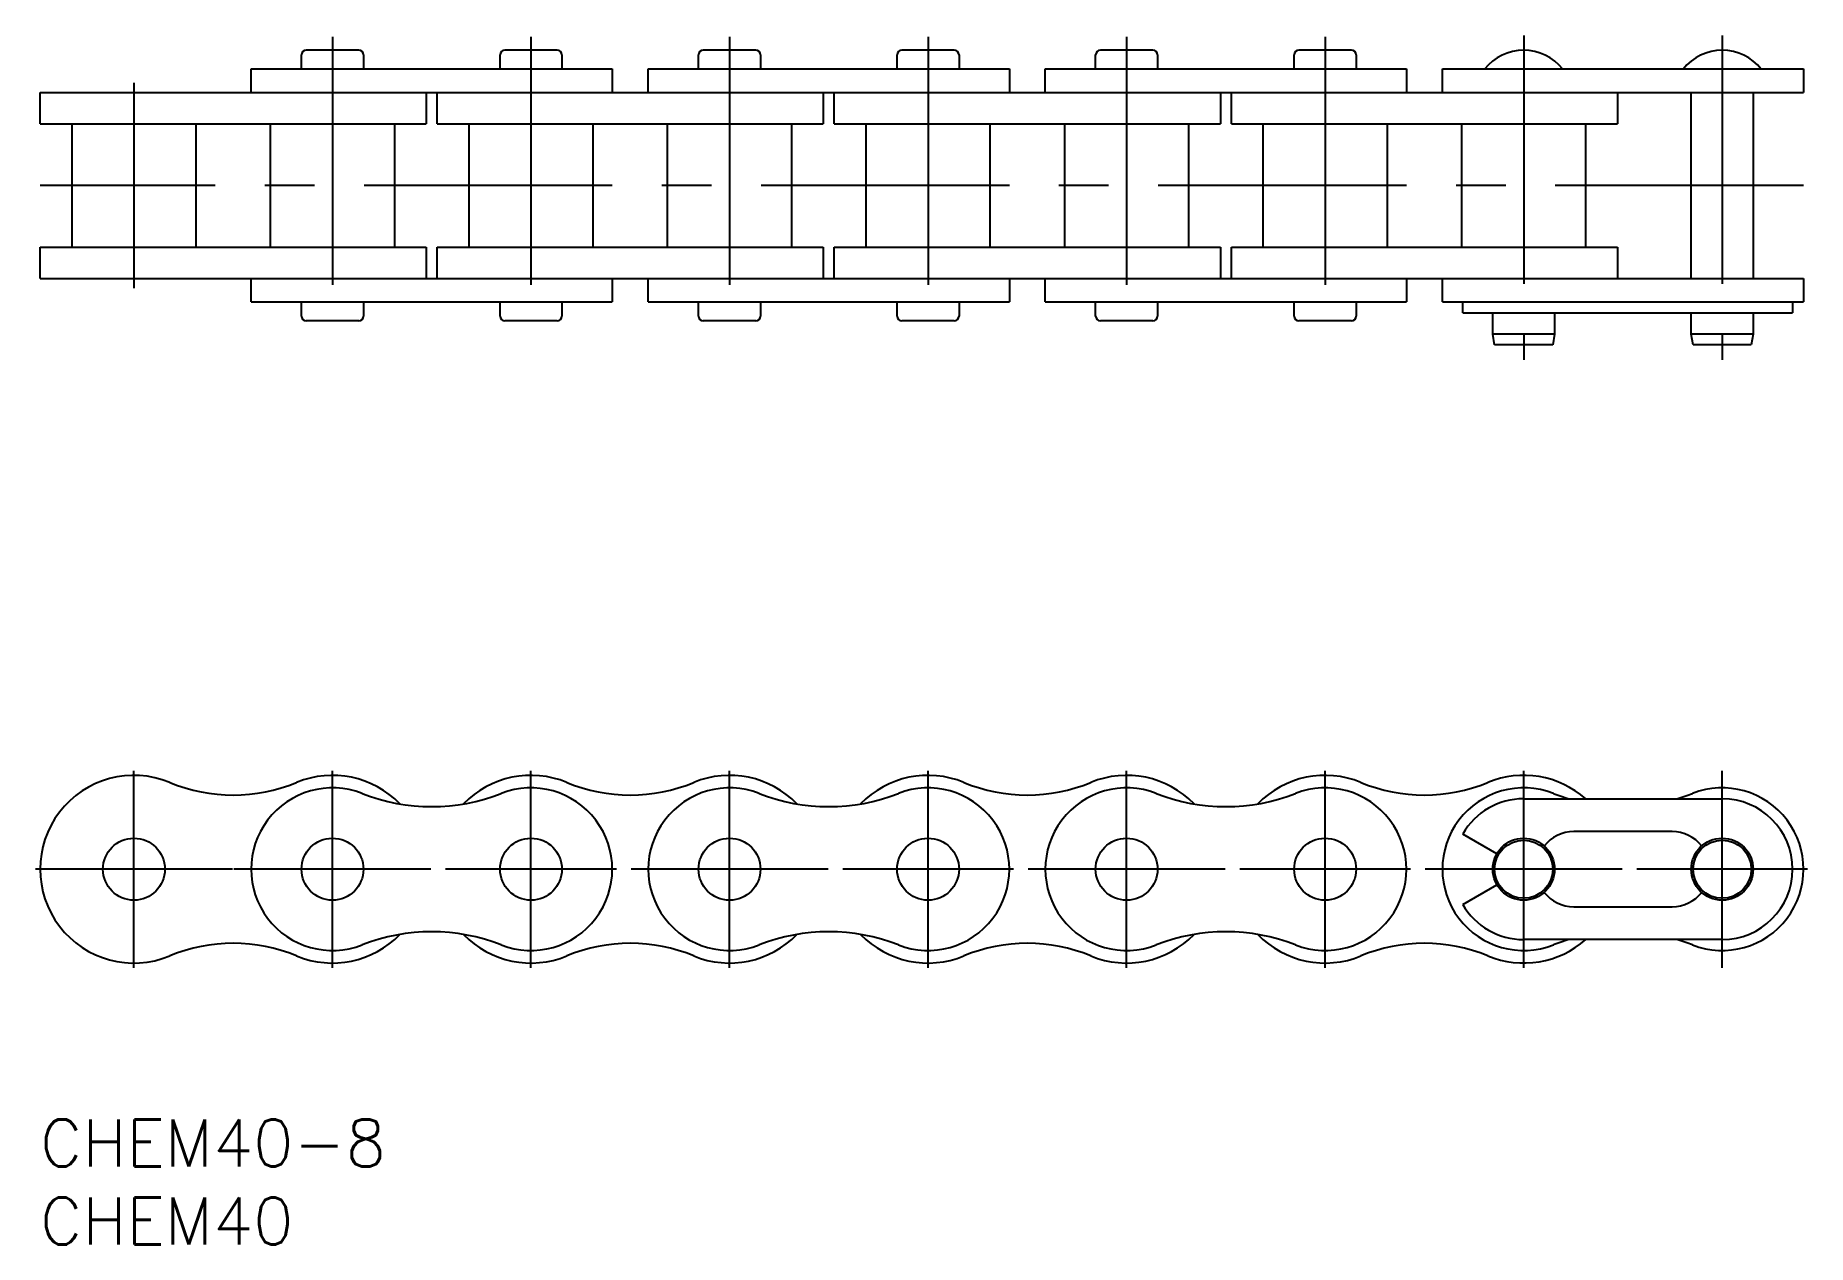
# Model space of a CAD drawing. Extents: x 0 to 113, y -8 to 69.
import ezdxf

# ---------------------------------------------------------------- set-up
doc = ezdxf.new("R2010")
doc.units = 0
doc.header["$LTSCALE"] = 0.5
doc.linetypes.add('CENTER', pattern=[50.8, 31.75, -6.35, 6.35, -6.35])
for name, color, linetype in [('MSM_CENTER', 1, 'CENTER'), ('MSM_CONTINUOUS', 7, 'CONTINUOUS'), ('MSM_PART_NUMBER', 7, 'CONTINUOUS')]:
    doc.layers.add(name, color=color, linetype=linetype)
doc.styles.get("Standard").update_dxf_attribs({"font": 'txt.shx', "height": 3, "bigfont": 'bigfont.shx'})

# ---------------------------------------------------------------- blocks, each defined once
blk = doc.blocks.new('*U16')
at = {"layer": 'MSM_PART_NUMBER'}
blk.add_text('CHEM40-8', height=3, dxfattribs=at).set_placement((0, -3))
blk = doc.blocks.new('*U17')
at = {"layer": 'MSM_PART_NUMBER'}
blk.add_text('CHEM40', height=3, dxfattribs=at).set_placement((0, -8))

msp = doc.modelspace()

# ---------------------------------------------------------------- linework, layer by layer
at = {"layer": 'MSM_CENTER'}
for p, q in [((18.7, 69.23), (18.7, 50.2)), ((31.4, 69.23), (31.4, 50.2)), ((44.1, 69.23), (44.1, 50.2)), ((56.8, 69.23), (56.8, 50.2)), ((69.5, 69.23), (69.5, 50.2)), ((82.2, 69.23), (82.2, 50.2)), ((94.9, 69.31), (94.9, 48.58)), ((107.6, 69.31), (107.6, 48.58)), ((6, 66.29), (6, 53.15)), ((112.8, 59.72), (0, 59.72)), ((6, 9.7), (6, 22.3)), ((18.7, 9.7), (18.7, 22.3)), ((31.4, 9.7), (31.4, 22.3)), ((44.1, 9.7), (44.1, 22.3)), ((56.8, 9.7), (56.8, 22.3)), ((69.5, 9.7), (69.5, 22.3)), ((82.2, 9.7), (82.2, 22.3)), ((94.9, 9.7), (94.9, 22.3)), ((107.6, 9.7), (107.6, 22.3)), ((12.3, 16), (-0.3, 16)), ((25, 16), (12.4, 16)), ((36.86, 16), (25.94, 16)), ((50.4, 16), (37.8, 16)), ((62.26, 16), (51.34, 16)), ((75.8, 16), (63.2, 16)), ((87.66, 16), (76.74, 16)), ((101.2, 16), (88.6, 16)), ((113.06, 16), (102.14, 16))]:
    msp.add_line(p, q, dxfattribs=at)
at = {"layer": 'MSM_CONTINUOUS'}
for p, q in [((16.72, 67.17), (16.72, 68.07)), ((20.38, 68.37), (17.02, 68.37)), ((20.68, 68.07), (20.68, 67.17)), ((29.42, 67.17), (29.42, 68.07)), ((33.08, 68.37), (29.72, 68.37)), ((33.38, 68.07), (33.38, 67.17)), ((42.12, 67.17), (42.12, 68.07)), ((45.78, 68.37), (42.42, 68.37)), ((46.08, 68.07), (46.08, 67.17)), ((54.82, 67.17), (54.82, 68.07)), ((58.48, 68.37), (55.12, 68.37)), ((58.78, 68.07), (58.78, 67.17)), ((67.52, 67.17), (67.52, 68.07)), ((71.18, 68.37), (67.82, 68.37)), ((71.48, 68.07), (71.48, 67.17)), ((80.22, 67.17), (80.22, 68.07)), ((83.88, 68.37), (80.52, 68.37)), ((84.18, 68.07), (84.18, 67.17)), ((13.5, 65.67), (13.5, 67.17)), ((13.5, 67.17), (36.6, 67.17)), ((36.6, 67.17), (36.6, 65.67)), ((38.9, 65.67), (38.9, 67.17)), ((38.9, 67.17), (62, 67.17)), ((62, 67.17), (62, 65.67)), ((64.3, 65.67), (64.3, 67.17)), ((64.3, 67.17), (87.4, 67.17)), ((87.4, 67.17), (87.4, 65.67)), ((89.7, 65.67), (89.7, 67.17)), ((89.7, 67.17), (112.8, 67.17)), ((112.8, 67.17), (112.8, 65.67)), ((0, 63.67), (0, 65.67)), ((0, 65.67), (112.8, 65.67)), ((24.7, 65.67), (24.7, 63.67)), ((25.4, 63.67), (25.4, 65.67)), ((50.1, 65.67), (50.1, 63.67)), ((50.8, 63.67), (50.8, 65.67)), ((75.5, 65.67), (75.5, 63.67)), ((76.2, 63.67), (76.2, 65.67)), ((100.9, 65.67), (100.9, 63.67)), ((105.62, 53.77), (105.62, 65.67)), ((109.58, 65.67), (109.58, 53.77)), ((0, 63.67), (24.7, 63.67)), ((2.04, 55.77), (2.04, 63.67)), ((9.96, 63.67), (9.96, 55.77)), ((14.74, 55.77), (14.74, 63.67)), ((22.66, 63.67), (22.66, 55.77)), ((25.4, 63.67), (50.1, 63.67)), ((27.44, 55.77), (27.44, 63.67)), ((35.36, 63.67), (35.36, 55.77)), ((40.14, 55.77), (40.14, 63.67)), ((48.06, 63.67), (48.06, 55.77)), ((50.8, 63.67), (75.5, 63.67)), ((52.84, 55.77), (52.84, 63.67)), ((60.76, 63.67), (60.76, 55.77)), ((65.54, 55.77), (65.54, 63.67)), ((73.46, 63.67), (73.46, 55.77)), ((76.2, 63.67), (100.9, 63.67)), ((78.24, 55.77), (78.24, 63.67)), ((86.16, 63.67), (86.16, 55.77)), ((90.94, 55.77), (90.94, 63.67)), ((98.86, 63.67), (98.86, 55.77)), ((0, 53.77), (0, 55.77)), ((0, 55.77), (24.7, 55.77)), ((24.7, 55.77), (24.7, 53.77)), ((25.4, 53.77), (25.4, 55.77)), ((25.4, 55.77), (50.1, 55.77)), ((50.1, 55.77), (50.1, 53.77)), ((50.8, 53.77), (50.8, 55.77)), ((50.8, 55.77), (75.5, 55.77)), ((75.5, 55.77), (75.5, 53.77)), ((76.2, 53.77), (76.2, 55.77)), ((76.2, 55.77), (100.9, 55.77)), ((100.9, 55.77), (100.9, 53.77)), ((0, 53.77), (112.8, 53.77)), ((13.5, 52.27), (13.5, 53.77)), ((36.6, 53.77), (36.6, 52.27)), ((38.9, 52.27), (38.9, 53.77)), ((62, 53.77), (62, 52.27)), ((64.3, 52.27), (64.3, 53.77)), ((87.4, 53.77), (87.4, 52.27)), ((89.7, 52.27), (89.7, 53.77)), ((112.8, 53.77), (112.8, 52.27)), ((13.5, 52.27), (36.6, 52.27)), ((16.72, 51.37), (16.72, 52.27)), ((20.68, 52.27), (20.68, 51.37)), ((29.42, 51.37), (29.42, 52.27)), ((33.38, 52.27), (33.38, 51.37)), ((38.9, 52.27), (62, 52.27)), ((42.12, 51.37), (42.12, 52.27)), ((46.08, 52.27), (46.08, 51.37)), ((54.82, 51.37), (54.82, 52.27)), ((58.78, 52.27), (58.78, 51.37)), ((64.3, 52.27), (87.4, 52.27)), ((67.52, 51.37), (67.52, 52.27)), ((71.48, 52.27), (71.48, 51.37)), ((80.22, 51.37), (80.22, 52.27)), ((84.18, 52.27), (84.18, 51.37)), ((89.7, 52.27), (112.8, 52.27)), ((91, 51.57), (91, 52.27)), ((112.1, 52.27), (112.1, 51.57)), ((20.38, 51.07), (17.02, 51.07)), ((33.08, 51.07), (29.72, 51.07)), ((45.78, 51.07), (42.42, 51.07)), ((58.48, 51.07), (55.12, 51.07)), ((71.18, 51.07), (67.82, 51.07)), ((83.88, 51.07), (80.52, 51.07)), ((91, 51.57), (112.1, 51.57)), ((92.92, 50.22), (92.92, 51.57)), ((96.88, 51.57), (96.88, 50.22)), ((105.62, 50.22), (105.62, 51.57)), ((109.58, 51.57), (109.58, 50.22)), ((93.04, 49.52), (92.92, 50.22)), ((96.88, 50.22), (92.92, 50.22)), ((96.88, 50.22), (96.76, 49.52)), ((105.74, 49.52), (105.62, 50.22)), ((109.58, 50.22), (105.62, 50.22)), ((109.58, 50.22), (109.46, 49.52)), ((96.76, 49.52), (93.04, 49.52)), ((109.46, 49.52), (105.74, 49.52)), ((94.9, 20.5), (107.6, 20.5)), ((93.19, 16.99), (91, 18.25)), ((104.4, 18.4), (98.1, 18.4)), ((91, 13.75), (93.19, 15.01)), ((98.1, 13.6), (104.4, 13.6)), ((107.6, 11.5), (94.9, 11.5))]:
    msp.add_line(p, q, dxfattribs=at)
for centre, radius in [((6, 16), 1.98), ((18.7, 16), 1.98), ((31.4, 16), 1.98), ((44.1, 16), 1.98), ((56.8, 16), 1.98), ((69.5, 16), 1.98), ((82.2, 16), 1.98), ((94.9, 16), 1.98), ((94.9, 16), 1.86), ((107.6, 16), 1.98), ((107.6, 16), 1.86)]:
    msp.add_circle(centre, radius, dxfattribs=at)
for centre, radius, start, end in [((17.02, 68.07), 0.3, 90, 180), ((20.38, 68.07), 0.3, 360, 90), ((29.72, 68.07), 0.3, 90, 180), ((33.08, 68.07), 0.3, 0, 90), ((42.42, 68.07), 0.3, 90, 180), ((45.78, 68.07), 0.3, 0, 90), ((55.12, 68.07), 0.3, 90, 180), ((58.48, 68.07), 0.3, 0, 90), ((67.82, 68.07), 0.3, 90, 180), ((71.18, 68.07), 0.3, 0, 90), ((80.52, 68.07), 0.3, 90, 180), ((83.88, 68.07), 0.3, 0, 90), ((94.9, 65.16), 3.2, 38.718, 141.282), ((107.6, 65.16), 3.2, 38.718, 141.282), ((17.02, 51.37), 0.3, 180, 270), ((20.38, 51.37), 0.3, 270, 0), ((29.72, 51.37), 0.3, 180, 270), ((33.08, 51.37), 0.3, 270, 0), ((42.42, 51.37), 0.3, 180, 270), ((45.78, 51.37), 0.3, 270, 0), ((55.12, 51.37), 0.3, 180, 270), ((58.48, 51.37), 0.3, 270, 360), ((67.82, 51.37), 0.3, 180, 270), ((71.18, 51.37), 0.3, 270, 0), ((80.52, 51.37), 0.3, 180, 270), ((83.88, 51.37), 0.3, 270, 0), ((6, 16), 6, 67.5537, 292.4463), ((12.35, 31.37), 10.63, 247.5537, 292.4463), ((18.7, 16), 6, 44.044, 112.4463), ((31.4, 16), 6, 67.5537, 135.956), ((37.75, 31.37), 10.63, 247.5537, 292.4463), ((44.1, 16), 6, 44.044, 112.4463), ((56.8, 16), 6, 67.5537, 135.956), ((63.15, 31.37), 10.63, 247.5537, 292.4463), ((69.5, 16), 6, 44.044, 112.4463), ((82.2, 16), 6, 67.5537, 135.956), ((88.55, 31.37), 10.63, 247.5537, 292.4463), ((94.9, 16), 6, 48.5904, 112.4463), ((18.7, 16), 5.2, 68.5972, 291.4028), ((25.05, 32.2), 12.2, 248.5972, 291.4028), ((31.4, 16), 5.2, 248.5972, 111.4028), ((44.1, 16), 5.2, 68.5972, 291.4028), ((50.45, 32.2), 12.2, 248.5972, 291.4028), ((56.8, 16), 5.2, 248.5972, 111.4028), ((69.5, 16), 5.2, 68.5972, 291.4028), ((75.85, 32.2), 12.2, 248.5972, 291.4028), ((82.2, 16), 5.2, 248.5972, 111.4028), ((94.9, 16), 5.2, 68.5972, 291.4028), ((94.9, 16), 4.5, 90, 150), ((101.25, 32.2), 12.2, 248.5972, 253.5402), ((101.25, 32.2), 12.2, 286.4598, 291.4028), ((107.6, 16), 5.2, 248.5972, 111.4028), ((107.6, 16), 4.5, 270, 90), ((98.1, 16), 2.4, 90, 141.8533), ((104.4, 16), 2.4, 38.1467, 90), ((94.9, 16), 4.5, 210, 270), ((98.1, 16), 2.4, 218.1467, 270), ((104.4, 16), 2.4, 270, 321.8533), ((18.7, 16), 6, 247.5537, 315.956), ((25.05, -0.2), 12.2, 68.5972, 111.4028), ((31.4, 16), 6, 224.044, 292.4463), ((44.1, 16), 6, 247.5537, 315.956), ((50.45, -0.2), 12.2, 68.5972, 111.4028), ((56.8, 16), 6, 224.044, 292.4463), ((69.5, 16), 6, 247.5537, 315.956), ((75.85, -0.2), 12.2, 68.5972, 111.4028), ((82.2, 16), 6, 224.044, 292.4463), ((94.9, 16), 6, 247.5537, 311.4096), ((101.25, -0.2), 12.2, 106.4598, 111.4028), ((101.25, -0.2), 12.2, 68.5972, 73.5402), ((12.35, 0.63), 10.63, 67.5537, 112.4463), ((37.75, 0.63), 10.63, 67.5537, 112.4463), ((63.15, 0.63), 10.63, 67.5537, 112.4463), ((88.55, 0.63), 10.63, 67.5537, 112.4463)]:
    msp.add_arc(centre, radius, start, end, dxfattribs=at)

# ---------------------------------------------------------------- block references
for name in ['*U16', '*U17']:
    msp.add_blockref(name, (0, 0), dxfattribs=at)

doc.saveas('drawing.dxf')
